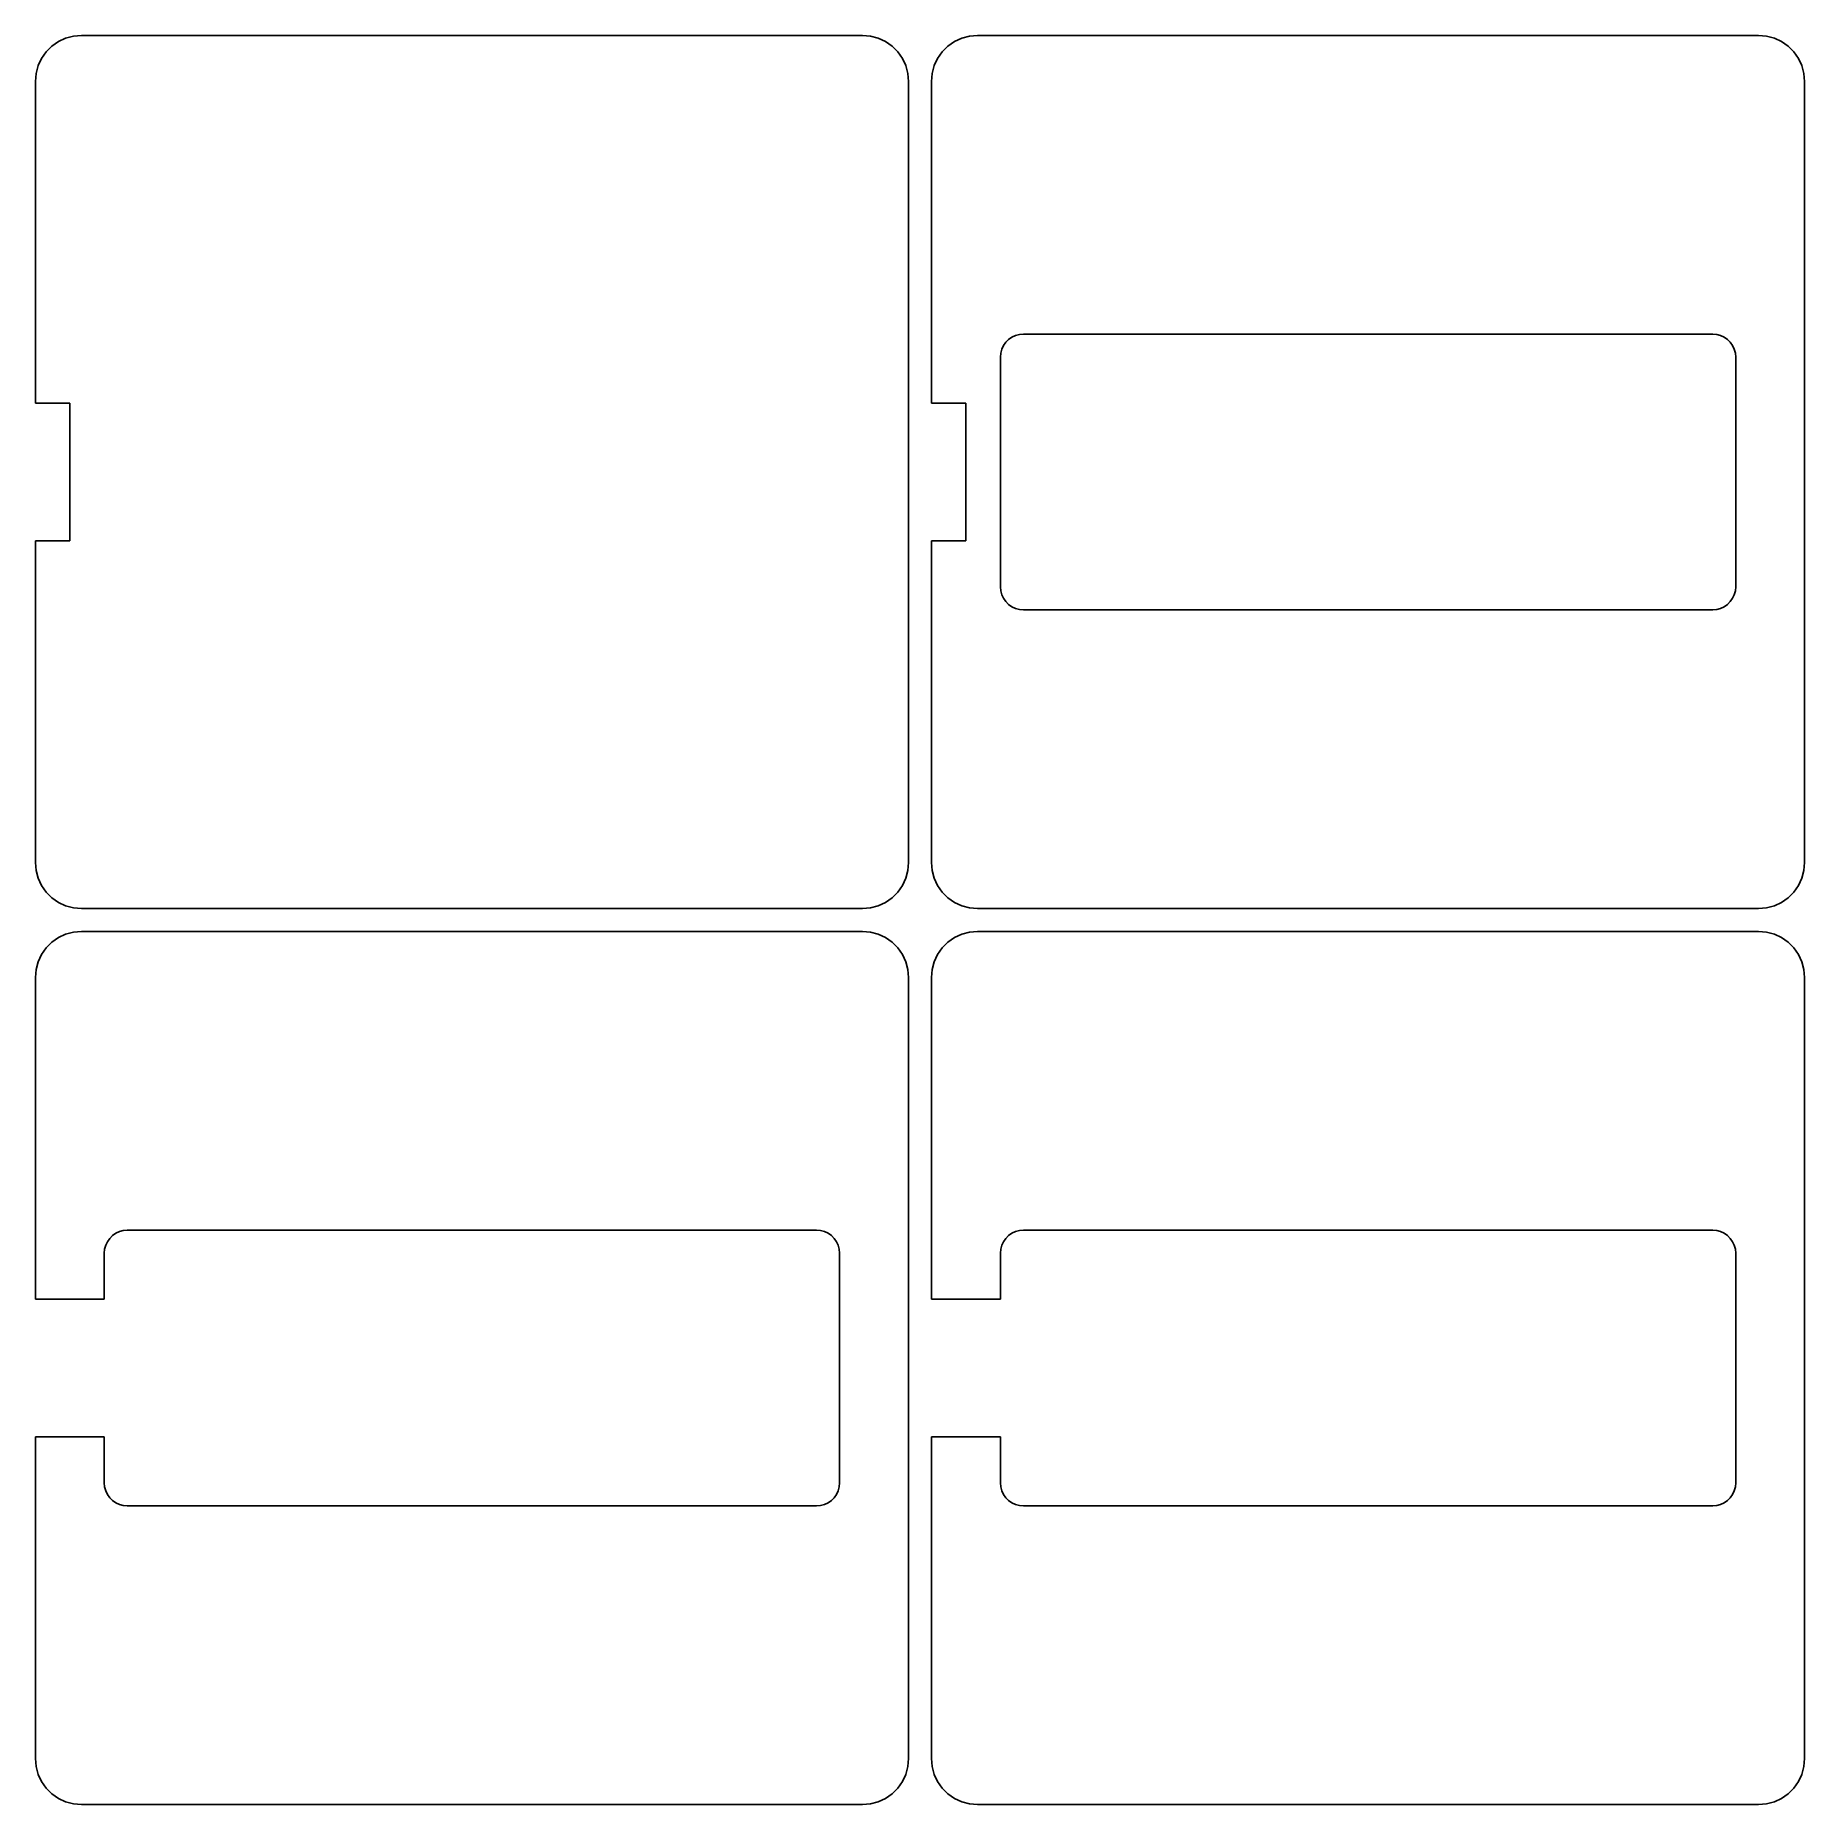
# Model space of a CAD drawing. Header units: metres. Extents: x 0 to 154, y 0 to 154.
import ezdxf

# ---------------------------------------------------------------- set-up
doc = ezdxf.new("R2010")
doc.units = ezdxf.units.M

msp = doc.modelspace()

# ---------------------------------------------------------------- linework, layer by layer
for p, q in [((4, 154), (3.3054, 153.939)), ((72, 154), (4, 154)), ((72.6946, 153.939), (72, 154)), ((82, 154), (81.3054, 153.939)), ((150, 154), (82, 154)), ((150.695, 153.939), (150, 154)), ((0.935822, 152.571), (0.535889, 152)), ((1.42885, 153.064), (0.935822, 152.571)), ((2, 153.464), (1.42885, 153.064)), ((2.63191, 153.759), (2, 153.464)), ((3.3054, 153.939), (2.63191, 153.759)), ((73.3681, 153.759), (72.6946, 153.939)), ((74, 153.464), (73.3681, 153.759)), ((74.5712, 153.064), (74, 153.464)), ((75.0642, 152.571), (74.5712, 153.064)), ((75.4641, 152), (75.0642, 152.571)), ((78.9358, 152.571), (78.5359, 152)), ((79.4288, 153.064), (78.9358, 152.571)), ((80, 153.464), (79.4288, 153.064)), ((80.6319, 153.759), (80, 153.464)), ((81.3054, 153.939), (80.6319, 153.759)), ((151.368, 153.759), (150.695, 153.939)), ((152, 153.464), (151.368, 153.759)), ((152.571, 153.064), (152, 153.464)), ((153.064, 152.571), (152.571, 153.064)), ((153.464, 152), (153.064, 152.571)), ((0.241226, 151.368), (0.060761, 150.695)), ((0.535889, 152), (0.241226, 151.368)), ((75.7588, 151.368), (75.4641, 152)), ((75.9392, 150.695), (75.7588, 151.368)), ((78.2412, 151.368), (78.0608, 150.695)), ((78.5359, 152), (78.2412, 151.368)), ((153.759, 151.368), (153.464, 152)), ((153.939, 150.695), (153.759, 151.368)), ((0.060761, 150.695), (0, 150)), ((0, 150), (0, 122)), ((76, 150), (75.9392, 150.695)), ((76, 82), (76, 150)), ((78.0608, 150.695), (78, 150)), ((78, 150), (78, 122)), ((154, 150), (153.939, 150.695)), ((154, 82), (154, 150)), ((85, 127.732), (85.3159, 127.879)), ((85.3159, 127.879), (85.6527, 127.97)), ((85.6527, 127.97), (86, 128)), ((86, 128), (146, 128)), ((146, 128), (146.347, 127.97)), ((146.347, 127.97), (146.684, 127.879)), ((146.684, 127.879), (147, 127.732)), ((84, 126), (84.0304, 126.347)), ((84.0304, 126.347), (84.1206, 126.684)), ((84.1206, 126.684), (84.2679, 127)), ((84.2679, 127), (84.4679, 127.286)), ((84.4679, 127.286), (84.7144, 127.532)), ((84.7144, 127.532), (85, 127.732)), ((147, 127.732), (147.286, 127.532)), ((147.286, 127.532), (147.532, 127.286)), ((147.532, 127.286), (147.732, 127)), ((147.732, 127), (147.879, 126.684)), ((147.879, 126.684), (147.97, 126.347)), ((147.97, 126.347), (148, 126)), ((84, 106), (84, 126)), ((148, 126), (148, 106)), ((0, 122), (3, 122)), ((3, 122), (3, 110)), ((78, 122), (81, 122)), ((81, 122), (81, 110)), ((3, 110), (0, 110)), ((0, 110), (0, 82)), ((81, 110), (78, 110)), ((78, 110), (78, 82)), ((84.0304, 105.653), (84, 106)), ((84.1206, 105.316), (84.0304, 105.653)), ((84.2679, 105), (84.1206, 105.316)), ((84.4679, 104.714), (84.2679, 105)), ((147.732, 105), (147.532, 104.714)), ((147.879, 105.316), (147.732, 105)), ((147.97, 105.653), (147.879, 105.316)), ((148, 106), (147.97, 105.653)), ((84.7144, 104.468), (84.4679, 104.714)), ((85, 104.268), (84.7144, 104.468)), ((85.3159, 104.121), (85, 104.268)), ((85.6527, 104.03), (85.3159, 104.121)), ((86, 104), (85.6527, 104.03)), ((146, 104), (86, 104)), ((146.347, 104.03), (146, 104)), ((146.684, 104.121), (146.347, 104.03)), ((147, 104.268), (146.684, 104.121)), ((147.286, 104.468), (147, 104.268)), ((147.532, 104.714), (147.286, 104.468)), ((0, 82), (0.060761, 81.3054)), ((75.9392, 81.3054), (76, 82)), ((78, 82), (78.0608, 81.3054)), ((153.939, 81.3054), (154, 82)), ((0.060761, 81.3054), (0.241226, 80.6319)), ((0.241226, 80.6319), (0.535889, 80)), ((75.4641, 80), (75.7588, 80.6319)), ((75.7588, 80.6319), (75.9392, 81.3054)), ((78.0608, 81.3054), (78.2412, 80.6319)), ((78.2412, 80.6319), (78.5359, 80)), ((153.464, 80), (153.759, 80.6319)), ((153.759, 80.6319), (153.939, 81.3054)), ((0.535889, 80), (0.935822, 79.4288)), ((0.935822, 79.4288), (1.42885, 78.9358)), ((1.42885, 78.9358), (2, 78.5359)), ((74, 78.5359), (74.5712, 78.9358)), ((74.5712, 78.9358), (75.0642, 79.4288)), ((75.0642, 79.4288), (75.4641, 80)), ((78.5359, 80), (78.9358, 79.4288)), ((78.9358, 79.4288), (79.4288, 78.9358)), ((79.4288, 78.9358), (80, 78.5359)), ((152, 78.5359), (152.571, 78.9358)), ((152.571, 78.9358), (153.064, 79.4288)), ((153.064, 79.4288), (153.464, 80)), ((2, 78.5359), (2.63191, 78.2412)), ((2.63191, 78.2412), (3.3054, 78.0608)), ((3.3054, 78.0608), (4, 78)), ((4, 78), (72, 78)), ((72, 78), (72.6946, 78.0608)), ((72.6946, 78.0608), (73.3681, 78.2412)), ((73.3681, 78.2412), (74, 78.5359)), ((80, 78.5359), (80.6319, 78.2412)), ((80.6319, 78.2412), (81.3054, 78.0608)), ((81.3054, 78.0608), (82, 78)), ((82, 78), (150, 78)), ((150, 78), (150.695, 78.0608)), ((150.695, 78.0608), (151.368, 78.2412)), ((151.368, 78.2412), (152, 78.5359)), ((2, 75.4641), (1.42885, 75.0642)), ((2.63191, 75.7588), (2, 75.4641)), ((3.3054, 75.9392), (2.63191, 75.7588)), ((4, 76), (3.3054, 75.9392)), ((72, 76), (4, 76)), ((72.6946, 75.9392), (72, 76)), ((73.3681, 75.7588), (72.6946, 75.9392)), ((74, 75.4641), (73.3681, 75.7588)), ((74.5712, 75.0642), (74, 75.4641)), ((80, 75.4641), (79.4288, 75.0642)), ((80.6319, 75.7588), (80, 75.4641)), ((81.3054, 75.9392), (80.6319, 75.7588)), ((82, 76), (81.3054, 75.9392)), ((150, 76), (82, 76)), ((150.695, 75.9392), (150, 76)), ((151.368, 75.7588), (150.695, 75.9392)), ((152, 75.4641), (151.368, 75.7588)), ((152.571, 75.0642), (152, 75.4641)), ((0.535889, 74), (0.241226, 73.3681)), ((0.935822, 74.5712), (0.535889, 74)), ((1.42885, 75.0642), (0.935822, 74.5712)), ((75.0642, 74.5712), (74.5712, 75.0642)), ((75.4641, 74), (75.0642, 74.5712)), ((75.7588, 73.3681), (75.4641, 74)), ((78.5359, 74), (78.2412, 73.3681)), ((78.9358, 74.5712), (78.5359, 74)), ((79.4288, 75.0642), (78.9358, 74.5712)), ((153.064, 74.5712), (152.571, 75.0642)), ((153.464, 74), (153.064, 74.5712)), ((153.759, 73.3681), (153.464, 74)), ((0.060761, 72.6946), (0, 72)), ((0.241226, 73.3681), (0.060761, 72.6946)), ((75.9392, 72.6946), (75.7588, 73.3681)), ((76, 72), (75.9392, 72.6946)), ((78.0608, 72.6946), (78, 72)), ((78.2412, 73.3681), (78.0608, 72.6946)), ((153.939, 72.6946), (153.759, 73.3681)), ((154, 72), (153.939, 72.6946)), ((0, 72), (0, 44)), ((76, 4), (76, 72)), ((78, 72), (78, 44)), ((154, 4), (154, 72)), ((6.26794, 49), (6.46791, 49.2856)), ((6.46791, 49.2856), (6.71442, 49.5321)), ((6.71442, 49.5321), (7, 49.732)), ((7, 49.732), (7.31595, 49.8794)), ((7.31595, 49.8794), (7.65269, 49.9696)), ((7.65269, 49.9696), (8, 50)), ((8, 50), (68, 50)), ((68, 50), (68.3473, 49.9696)), ((68.3473, 49.9696), (68.684, 49.8794)), ((68.684, 49.8794), (69, 49.732)), ((69, 49.732), (69.2856, 49.5321)), ((69.2856, 49.5321), (69.5321, 49.2856)), ((69.5321, 49.2856), (69.732, 49)), ((84.2679, 49), (84.4679, 49.2856)), ((84.4679, 49.2856), (84.7144, 49.5321)), ((84.7144, 49.5321), (85, 49.732)), ((85, 49.732), (85.3159, 49.8794)), ((85.3159, 49.8794), (85.6527, 49.9696)), ((85.6527, 49.9696), (86, 50)), ((86, 50), (146, 50)), ((146, 50), (146.347, 49.9696)), ((146.347, 49.9696), (146.684, 49.8794)), ((146.684, 49.8794), (147, 49.732)), ((147, 49.732), (147.286, 49.5321)), ((147.286, 49.5321), (147.532, 49.2856)), ((147.532, 49.2856), (147.732, 49)), ((6, 48), (6.03038, 48.3473)), ((6, 44), (6, 48)), ((6.03038, 48.3473), (6.12061, 48.684)), ((6.12061, 48.684), (6.26794, 49)), ((69.732, 49), (69.8794, 48.684)), ((69.8794, 48.684), (69.9696, 48.3473)), ((69.9696, 48.3473), (70, 48)), ((70, 48), (70, 28)), ((84, 48), (84.0304, 48.3473)), ((84, 44), (84, 48)), ((84.0304, 48.3473), (84.1206, 48.684)), ((84.1206, 48.684), (84.2679, 49)), ((147.732, 49), (147.879, 48.684)), ((147.879, 48.684), (147.97, 48.3473)), ((147.97, 48.3473), (148, 48)), ((148, 48), (148, 28)), ((0, 44), (6, 44)), ((78, 44), (84, 44)), ((6, 32), (0, 32)), ((0, 32), (0, 4)), ((6, 28), (6, 32)), ((84, 32), (78, 32)), ((78, 32), (78, 4)), ((84, 28), (84, 32)), ((6.03038, 27.6527), (6, 28)), ((70, 28), (69.9696, 27.6527)), ((84.0304, 27.6527), (84, 28)), ((148, 28), (147.97, 27.6527)), ((6.12061, 27.3159), (6.03038, 27.6527)), ((6.26794, 27), (6.12061, 27.3159)), ((6.46791, 26.7144), (6.26794, 27)), ((6.71442, 26.4679), (6.46791, 26.7144)), ((7, 26.2679), (6.71442, 26.4679)), ((7.31595, 26.1206), (7, 26.2679)), ((69, 26.2679), (68.684, 26.1206)), ((69.2856, 26.4679), (69, 26.2679)), ((69.5321, 26.7144), (69.2856, 26.4679)), ((69.732, 27), (69.5321, 26.7144)), ((69.8794, 27.3159), (69.732, 27)), ((69.9696, 27.6527), (69.8794, 27.3159)), ((84.1206, 27.3159), (84.0304, 27.6527)), ((84.2679, 27), (84.1206, 27.3159)), ((84.4679, 26.7144), (84.2679, 27)), ((84.7144, 26.4679), (84.4679, 26.7144)), ((85, 26.2679), (84.7144, 26.4679)), ((85.3159, 26.1206), (85, 26.2679)), ((147, 26.2679), (146.684, 26.1206)), ((147.286, 26.4679), (147, 26.2679)), ((147.532, 26.7144), (147.286, 26.4679)), ((147.732, 27), (147.532, 26.7144)), ((147.879, 27.3159), (147.732, 27)), ((147.97, 27.6527), (147.879, 27.3159)), ((7.65269, 26.0304), (7.31595, 26.1206)), ((8, 26), (7.65269, 26.0304)), ((68, 26), (8, 26)), ((68.3473, 26.0304), (68, 26)), ((68.684, 26.1206), (68.3473, 26.0304)), ((85.6527, 26.0304), (85.3159, 26.1206)), ((86, 26), (85.6527, 26.0304)), ((146, 26), (86, 26)), ((146.347, 26.0304), (146, 26)), ((146.684, 26.1206), (146.347, 26.0304)), ((0, 4), (0.060761, 3.3054)), ((0.060761, 3.3054), (0.241226, 2.63191)), ((75.7588, 2.63191), (75.9392, 3.3054)), ((75.9392, 3.3054), (76, 4)), ((78, 4), (78.0608, 3.3054)), ((78.0608, 3.3054), (78.2412, 2.63191)), ((153.759, 2.63191), (153.939, 3.3054)), ((153.939, 3.3054), (154, 4)), ((0.241226, 2.63191), (0.535889, 2)), ((0.535889, 2), (0.935822, 1.42885)), ((75.0642, 1.42885), (75.4641, 2)), ((75.4641, 2), (75.7588, 2.63191)), ((78.2412, 2.63191), (78.5359, 2)), ((78.5359, 2), (78.9358, 1.42885)), ((153.064, 1.42885), (153.464, 2)), ((153.464, 2), (153.759, 2.63191)), ((0.935822, 1.42885), (1.42885, 0.935822)), ((1.42885, 0.935822), (2, 0.535889)), ((2, 0.535889), (2.63191, 0.241226)), ((2.63191, 0.241226), (3.3054, 0.060761)), ((3.3054, 0.060761), (4, 0)), ((4, 0), (72, 0)), ((72, 0), (72.6946, 0.060761)), ((72.6946, 0.060761), (73.3681, 0.241226)), ((73.3681, 0.241226), (74, 0.535889)), ((74, 0.535889), (74.5712, 0.935822)), ((74.5712, 0.935822), (75.0642, 1.42885)), ((78.9358, 1.42885), (79.4288, 0.935822)), ((79.4288, 0.935822), (80, 0.535889)), ((80, 0.535889), (80.6319, 0.241226)), ((80.6319, 0.241226), (81.3054, 0.060761)), ((81.3054, 0.060761), (82, 0)), ((82, 0), (150, 0)), ((150, 0), (150.695, 0.060761)), ((150.695, 0.060761), (151.368, 0.241226)), ((151.368, 0.241226), (152, 0.535889)), ((152, 0.535889), (152.571, 0.935822)), ((152.571, 0.935822), (153.064, 1.42885))]:
    msp.add_line(p, q)

doc.saveas('drawing.dxf')
